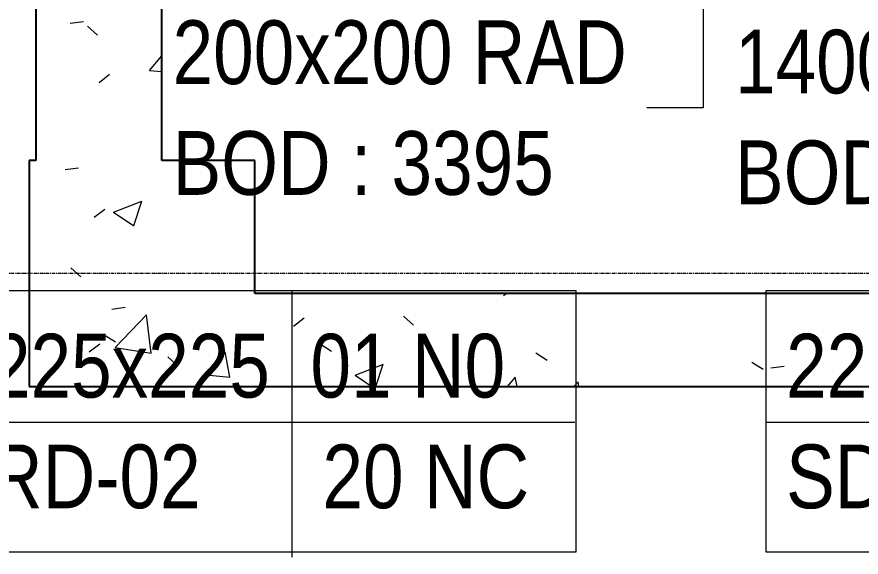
# Model space of a CAD drawing. Header units: inches. Extents: x -83664 to 20107, y -47222 to 19398.
# Drawn here: x -27444 to -24262, y -42332 to -40298 of the extents above; entities that cross this region are included whole.
import ezdxf

# ---------------------------------------------------------------- set-up
doc = ezdxf.new("R2010")
doc.units = ezdxf.units.IN
doc.header["$MEASUREMENT"] = 0
doc.linetypes.add('Grid Line', pattern=[22.225, 12.7, -3.175, 3.175, -3.175])
doc.layers.add('A-DETL', color=7, linetype='Continuous', lineweight=18, true_color=0x00a600)
for name, color, linetype, lineweight in [('A-WALL', 7, 'Continuous', 9), ('A-WALL-PATT', 7, 'Continuous', 25), ('G-ANNO-TEXT', 7, 'Continuous', 9), ('M-HVAC-DUCT-IDEN', 7, 'Continuous', 18), ('S-GRID', 7, 'Continuous', 9)]:
    doc.layers.add(name, color=color, linetype=linetype, lineweight=lineweight)
doc.styles.add('Arial Narrow_21', font='ARIALN.TTF', dxfattribs={"height": 240})
pattern_1 = [(50, (0, 0), (1093.1044, -95.634), [114.3, -1257.3]), (355, (0, 0), (-211.4575, 1146.341), [91.44, -1005.84]), (100.451, (91.1, -8), (881.656, 1050.7), [97.14, -1068.54]), (46.184, (0, 304.8), (1626.475, -252.257), [171.45, -1885.95]), (96.636, (135.5, 283.8), (1424.416, 1484.565), [145.71, -1602.811]), (351.184, (0, 304.8), (1424.43, 1484.551), [137.16, -1508.76]), (21, (152.4, 228.6), (909.6863, -613.591), [114.3, -1257.3]), (326, (152.4, 228.6), (370.812, 1105.129), [91.44, -1005.84]), (71.451, (228.2, 177.5), (1280.503, 491.528), [97.14, -1068.54]), (37.5, (0, 0), (18.5313, 507.3303), [50.292, -943.356, 50.292, -970.788, -1009.65]), (37.5, (0, 0), (18.5313, 507.3303), [-2014.728, 50.292, -959.358]), (7.5, (0, 0), (400.9178, 601.0836), [50.292, -531.876, 50.292, -920.496, -384.81]), (7.5, (0, 0), (400.9178, 601.0836), [-1552.956, 50.292, -334.518]), (327.5, (-339.85, 0), (813.5452, -34.3737), [50.292, -330.708, 50.292, -1138.428, -1577.34]), (327.5, (-339.85, 0), (813.5452, -34.3737), [-1569.72, 50.292, -1527.048]), (317.5, (-492.25, 0), (888.7755, 152.56), [50.292, -445.008, 50.292, -739.14, -1120.14]), (317.5, (-492.25, 0), (888.7755, 152.56), [-1284.732, 50.292, -1069.848])]

# ---------------------------------------------------------------- blocks, each defined once
blk = doc.blocks.new('SMBZ_Hospital Arch Model_2026_01_29_rvt-1-FIRST FLOOR AC CONDITIONING LAYOUT - PART A')
at = {"layer": 'A-WALL-PATT', "lineweight": 9, "true_color": 0xbbbbbb}
h = blk.add_hatch(dxfattribs=at)
h.set_pattern_fill('FP_14', color=9, style=0, pattern_type=2)
h.set_pattern_definition(pattern_1)
h.paths.add_polyline_path([(124212.2, 57532.7), (124559.4, 57532.7), (124559.4, 59657.7), (124084.4, 59657.7), (124084.4, 57532.7)])
h = blk.add_hatch(dxfattribs=at)
h.set_pattern_fill('FP_14', color=9, style=0, pattern_type=2)
h.set_pattern_definition(pattern_1)
h.paths.add_polyline_path([(124059.4, 56682.7), (124909.4, 56682.7), (124909.4, 57532.7), (124059.4, 57532.7), (124059.4, 57479.2)])
h = blk.add_hatch(dxfattribs=at)
h.set_pattern_fill('FP_14', color=9, style=0, pattern_type=2)
h.set_pattern_definition(pattern_1)
h.paths.add_polyline_path([(127284.4, 56682.7), (127284.4, 57032.7), (124909.4, 57032.7), (124909.4, 56682.7), (126585.6, 56682.7)])
at = {"layer": 'A-WALL', "color": 9, "lineweight": 25, "true_color": 0xbbbbbb}
for p, q in [((124084.4, 59657.7), (124084.4, 57532.7)), ((124559.4, 57532.7), (124559.4, 59657.7)), ((124084.4, 57532.7), (124059.4, 57532.7)), ((124059.4, 57532.7), (124059.4, 56682.7)), ((124909.4, 57532.7), (124559.4, 57532.7)), ((124909.4, 57032.7), (124909.4, 57532.7)), ((127284.4, 57032.7), (124909.4, 57032.7)), ((124059.4, 56682.7), (124909.4, 56682.7)), ((124909.4, 56682.7), (127284.4, 56682.7))]:
    blk.add_line(p, q, dxfattribs=at)
at = {"layer": 'A-WALL', "color": 9, "true_color": 0xbbbbbb}
for p, q in [((124084.4, 59657.7), (124084.4, 57532.7)), ((124559.4, 57532.7), (124559.4, 59657.7)), ((124059.4, 56682.7), (124059.4, 57532.7)), ((124059.4, 57532.7), (124084.4, 57532.7)), ((124559.4, 57532.7), (124909.4, 57532.7)), ((124909.4, 57532.7), (124909.4, 57032.7)), ((127284.4, 57032.7), (124909.4, 57032.7)), ((124909.4, 56682.7), (124059.4, 56682.7)), ((124909.4, 56682.7), (127284.4, 56682.7))]:
    blk.add_line(p, q, dxfattribs=at)

msp = doc.modelspace()

# ---------------------------------------------------------------- linework, layer by layer
at = {"layer": 'A-DETL', "color": 7, "lineweight": 9}
for p, q in [((-26407.9, -41331.8), (-26407.9, -42331.8)), ((-27620.8, -41823.9), (-25340.8, -41823.9)), ((-24620.8, -41823.9), (-22340.8, -41823.9))]:
    msp.add_line(p, q, dxfattribs=at)
at = {"layer": 'G-ANNO-TEXT', "flags": 128}
for points in [[(-27620, -41328.9), (-25337, -41328.9), (-25337, -42312.9), (-27620, -42312.9)], [(-24620, -41328.9), (-22356.5, -41328.9), (-22356.5, -42312.9), (-24620, -42312.9)]]:
    msp.add_lwpolyline(points, close=True, dxfattribs=at)
at = {"layer": 'M-HVAC-DUCT-IDEN', "lineweight": 9}
for p, q in [((-24857, -38800.4), (-24857, -40641)), ((-24857, -40641), (-25070.4, -40641))]:
    msp.add_line(p, q, dxfattribs=at)
at = {"layer": 'S-GRID', "color": 254, "linetype": 'Grid Line', "true_color": 0xdcdcdc}
msp.add_line((20106.7, -41264.5), (-81517, -41264.5), dxfattribs=at)

# ---------------------------------------------------------------- block references
at = {"lineweight": 5}
msp.add_blockref('SMBZ_Hospital Arch Model_2026_01_29_rvt-1-FIRST FLOOR AC CONDITIONING LAYOUT - PART A', (-151456.7, -98372.2), dxfattribs=at)

# ---------------------------------------------------------------- texts
at = {"layer": 'G-ANNO-TEXT', "char_height": 240, "attachment_point": 1, "style": 'Arial Narrow_21'}
for s, insert, width in [('225x225  01 N0', (-27545, -41491.3), 2441.138), ('225x225  01 N0', (-24545, -41491.3), 2441.138), ('RD-02      20 NC', (-27545, -41908), 2573.417), ('SD-02      20 NC', (-24545, -41908), 2549.366)]:
    msp.add_mtext(s, dxfattribs=dict(at, insert=insert, width=width))
at = {"layer": 'M-HVAC-DUCT-IDEN', "lineweight": 9, "char_height": 240, "attachment_point": 1, "style": 'Arial Narrow_21'}
for s, insert, width in [('200x200 RAD', (-26856.9, -40311.5), 2152.531), ('1400x800 RAD', (-24737.8, -40346.7), 2344.936), ('BOD : 3395', (-26856.9, -40728.2), 1803.797), ('BOD : 3240', (-24737.8, -40763.4), 1803.797)]:
    msp.add_mtext(s, dxfattribs=dict(at, insert=insert, width=width))

doc.saveas('drawing.dxf')
